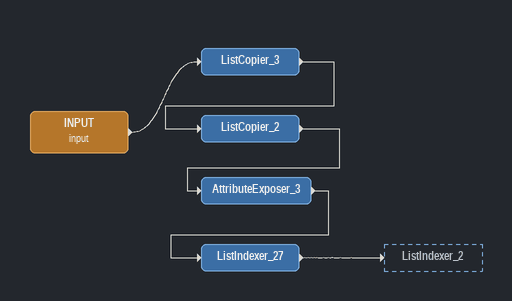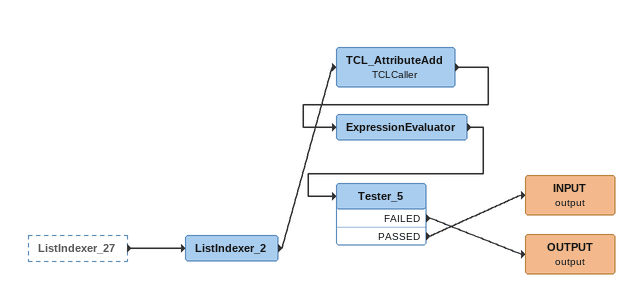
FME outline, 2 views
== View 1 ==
INPUT (input)
    -> ListCopier_3
ListCopier_3
    -> ListCopier_2
ListCopier_2
    -> AttributeExposer_3
AttributeExposer_3
    -> ListIndexer_27
ListIndexer_27
    -> ListIndexer_2

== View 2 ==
ListIndexer_27 [outside]
    -> ListIndexer_2
ListIndexer_2
    -> TCL_AttributeAdd
TCL_AttributeAdd: TCLCaller
    -> ExpressionEvaluator
ExpressionEvaluator
    -> Tester_5
Tester_5
    FAILED -> OUTPUT (output)
    PASSED -> INPUT (output)
INPUT (output)
OUTPUT (output)
